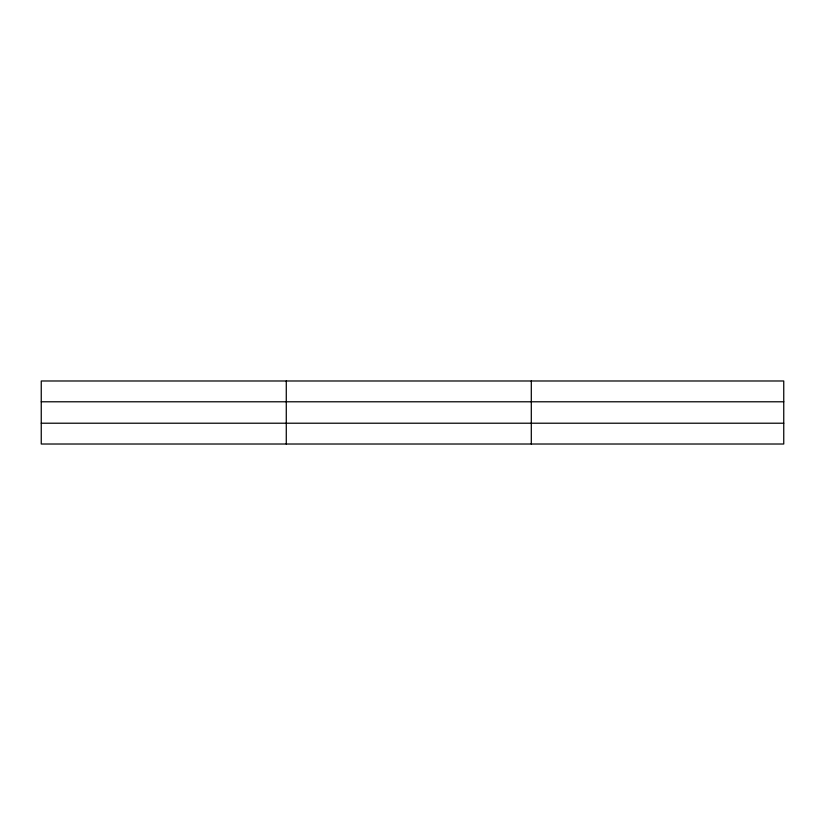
<?xml version="1.0" encoding="UTF-8"?>
<svg xmlns="http://www.w3.org/2000/svg" width="825" height="825" viewBox="0 0 825 825"><rect width="100%" height="100%" fill="white"/><g stroke="black" fill="none" stroke-linecap="round" stroke-linejoin="round"><path stroke-width="1.24" d="M286.275 444.015L286.275 380.985M531.3 444.015L531.3 380.985M783.75 401.785L783.75 380.985L41.25 380.985L41.25 444.015L783.75 444.015L783.75 401.785L41.25 401.785M41.25 423.215L783.75 423.215"/></g></svg>
